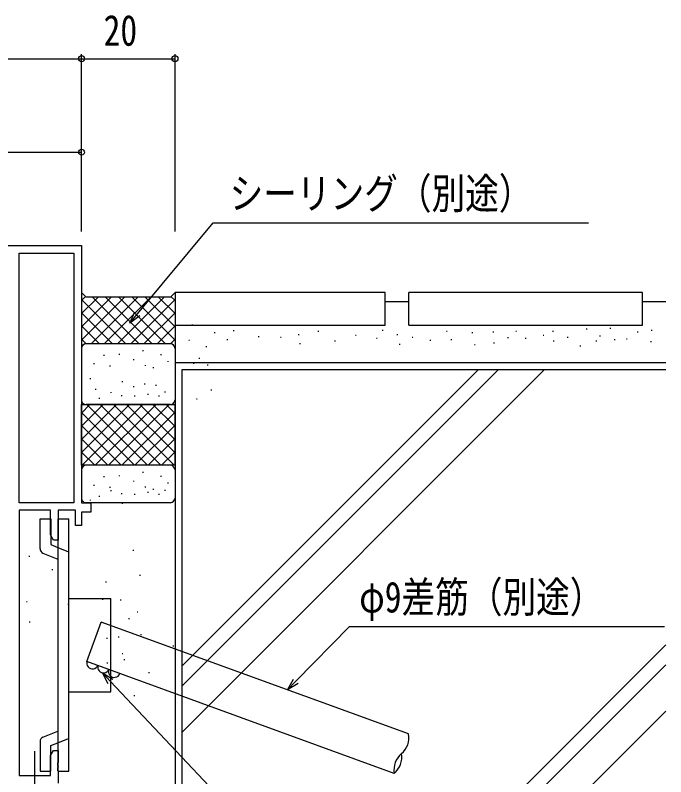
# Model space of a CAD drawing. Units: millimetres, scale not verified. Extents: x -1134 to 1133, y -806 to 806.
# Drawn here: x 794.7 to 933.9, y 224.1 to 387 of the extents above; entities that cross this region are included whole.
import ezdxf
from ezdxf.enums import TextEntityAlignment as Align

# ---------------------------------------------------------------- set-up
doc = ezdxf.new("R2010")
doc.units = ezdxf.units.MM
doc.header["$LTSCALE"] = 4
for name, color, linetype in [('0-2_YKK_11', 7, 'Continuous'), ('0-3_YKK_12', 2, 'Continuous'), ('0-4_YKK_13', 4, 'Continuous'), ('0-5_YKK_D', 6, 'Continuous'), ('0-7_YSS_K', 3, 'Continuous'), ('0-8_YSS_KE', 3, 'Continuous')]:
    doc.layers.add(name, color=color, linetype=linetype)
doc.styles.add('ＭＳ ゴシック', font='')
doc.styles.get('ＭＳ ゴシック').set_extended_font_data('MS Gothic')

msp = doc.modelspace()

# ---------------------------------------------------------------- linework, layer by layer
at = {"layer": '0-2_YKK_11'}
for points in [[(773.91, 337.702), (808.91, 337.702), (808.91, 282.702), (810.91, 282.702), (810.91, 280.702), (808.91, 280.702), (808.91, 277.802), (807.61, 277.802), (807.61, 281.072), (803.91, 281.072), (803.91, 274.702)], [(803.91, 274.702), (802.91, 274.702), (802.28, 275.792), (802.28, 281.072), (795.54, 281.072), (795.54, 224.332), (802.28, 224.332), (802.28, 228.611), (802.91, 229.702), (803.91, 229.702), (803.91, 227.16), (803.79, 226.977), (803.79, 226.427), (803.91, 226.244), (803.91, 226.16), (803.79, 225.977), (803.79, 225.427), (803.91, 225.244), (803.91, 222.702)]]:
    msp.add_lwpolyline(points, dxfattribs=at)
msp.add_lwpolyline([(807.28, 336.072), (807.28, 282.702), (795.54, 282.702), (795.54, 336.072)], close=True, dxfattribs=at)
at = {"layer": '0-3_YKK_12'}
msp.add_line((798.908, 217.559), (798.908, 229.543), dxfattribs=at)
at = {"layer": '0-4_YKK_13'}
for p, q in [((800.035, 272.854), (800.034, 279.231)), ((800.035, 279.231), (802.335, 279.231)), ((802.334, 279.231), (802.335, 273.731)), ((803.908, 279.231), (806.206, 279.232)), ((803.911, 225.231), (803.91, 279.231)), ((806.211, 225.232), (806.206, 279.231)), ((800.66, 271.927), (803.835, 270.645)), ((806.21, 262.232), (815.209, 262.232)), ((800.663, 232.536), (803.837, 233.819)), ((800.037, 231.609), (800.037, 225.232)), ((803.837, 231.338), (806.137, 232.268)), ((802.337, 230.732), (803.837, 231.338)), ((802.338, 225.232), (802.337, 230.732)), ((800.038, 225.232), (802.338, 225.232)), ((803.911, 225.231), (806.211, 225.232))]:
    msp.add_line(p, q, dxfattribs=at)
for points in [[(802.335, 273.731), (803.835, 273.125), (806.135, 272.196)], [(806.212, 242.232), (815.21, 242.232), (815.21, 262.232)]]:
    msp.add_lwpolyline(points, dxfattribs=at)
for centre, start, end in [((801.035, 272.854), 180.00437, 248.00217), ((801.037, 231.609), 112.00335, 180)]:
    msp.add_arc(centre, 1, start, end, dxfattribs=at)
at = {"layer": '0-5_YKK_D'}
for p, q in [((808.91, 340.702), (808.91, 378.702)), ((808.91, 340.702), (808.91, 378.702)), ((828.91, 340.702), (828.91, 378.702)), ((733.91, 377.702), (808.91, 377.702)), ((808.91, 377.702), (828.91, 377.702)), ((808.91, 340.702), (808.91, 358.702)), ((773.91, 357.702), (808.91, 357.702))]:
    msp.add_line(p, q, dxfattribs=at)
for points in [[(819.232, 321.145), (820.861, 323.106), (837.046, 342.598), (917.396, 342.598)], [(821.386, 322.67), (819.232, 321.145), (820.335, 323.543)], [(852.956, 242.674), (854.739, 244.497), (866.215, 256.233), (933.605, 256.233)], [(814.627, 243.971), (813.374, 246.296), (815.621, 244.909)], [(813.374, 246.296), (815.124, 244.44), (851.419, 205.945), (895.289, 205.945)], [(855.227, 244.019), (852.956, 242.674), (854.25, 244.975)]]:
    msp.add_lwpolyline(points, dxfattribs=at)
for centre in [(808.91, 377.702), (808.91, 377.702), (828.91, 377.702), (808.91, 357.702)]:
    msp.add_circle(centre, 0.637, dxfattribs=at)
at = {"layer": '0-7_YSS_K'}
for p, q in [((809.626, 326.701), (808.912, 325.987)), ((812.454, 326.701), (808.912, 323.159)), ((818.111, 326.701), (808.912, 317.502)), ((815.283, 326.701), (808.912, 320.33)), ((818.395, 316.701), (808.912, 326.185)), ((820.94, 326.701), (810.94, 316.701)), ((821.224, 316.701), (811.224, 326.701)), ((823.768, 326.701), (813.768, 316.701)), ((824.052, 316.701), (814.052, 326.701)), ((826.597, 326.701), (816.597, 316.701)), ((826.881, 316.701), (816.881, 326.701)), ((828.91, 326.187), (819.425, 316.701)), ((828.91, 317.5), (819.709, 326.701)), ((828.91, 320.329), (822.537, 326.701)), ((828.91, 323.157), (825.366, 326.701)), ((828.91, 325.985), (828.052, 326.843)), ((815.567, 316.701), (808.912, 323.357)), ((828.91, 323.358), (822.253, 316.701)), ((812.738, 316.701), (808.912, 320.528)), ((828.91, 320.53), (825.082, 316.701)), ((828.91, 320.702), (828.91, 304.7)), ((832.527, 320.741), (832.727, 320.741)), ((841.373, 319.516), (841.573, 319.516)), ((873.221, 319.652), (873.421, 319.652)), ((916.91, 319.924), (917.11, 319.924)), ((921.946, 320.06), (922.146, 320.06)), ((930.792, 319.652), (930.992, 319.652)), ((837.29, 319.107), (837.49, 319.107)), ((846.681, 318.291), (846.881, 318.291)), ((851.445, 318.155), (851.645, 318.155)), ((855.256, 318.699), (855.456, 318.699)), ((859.475, 319.38), (859.675, 319.38)), ((867.505, 318.563), (867.705, 318.563)), ((871.996, 317.882), (872.196, 317.882)), ((876.352, 318.699), (876.552, 318.699)), ((879.618, 318.155), (879.818, 318.155)), ((886.967, 319.38), (887.167, 319.38)), ((892.412, 319.107), (892.612, 319.107)), ((896.903, 319.243), (897.103, 319.243)), ((900.033, 318.019), (900.233, 318.019)), ((901.803, 319.38), (902.003, 319.38)), ((903.844, 317.882), (904.044, 317.882)), ((907.655, 318.563), (907.855, 318.563)), ((909.696, 319.38), (909.896, 319.38)), ((912.827, 318.155), (913.027, 318.155)), ((919.768, 318.427), (919.968, 318.427)), ((927.798, 319.243), (927.998, 319.243)), ((809.91, 316.701), (808.912, 317.7)), ((827.91, 316.704), (809.908, 316.704)), ((828.91, 317.701), (827.91, 316.701)), ((831.846, 317.474), (832.046, 317.474)), ((840.012, 317.61), (840.212, 317.61)), ((855.528, 316.794), (855.728, 316.794)), ((863.014, 317.338), (863.214, 317.338)), ((876.896, 316.658), (877.096, 316.658)), ((883.429, 317.474), (883.629, 317.474)), ((887.92, 317.61), (888.12, 317.61)), ((892.956, 316.521), (893.156, 316.521)), ((897.039, 316.93), (897.239, 316.93)), ((909.833, 317.338), (910.033, 317.338)), ((915.549, 316.249), (915.749, 316.249)), ((918.951, 317.338), (919.151, 317.338)), ((922.898, 317.61), (923.098, 317.61)), ((925.484, 317.746), (925.684, 317.746)), ((930.656, 317.202), (930.856, 317.202)), ((808.908, 315.704), (808.908, 304.7)), ((816.962, 314.549), (816.962, 314.349)), ((822.028, 315.313), (822.028, 315.113)), ((835.521, 316.113), (835.721, 316.113)), ((813.712, 314.358), (813.712, 314.158)), ((820.021, 313.402), (820.021, 313.202)), ((825.852, 314.453), (825.852, 314.253)), ((827.381, 313.019), (827.381, 312.819)), ((834.024, 313.663), (834.224, 313.663)), ((811.519, 312.541), (811.519, 312.341)), ((814.955, 312.063), (814.954, 311.863)), ((822.506, 312.159), (822.506, 311.959)), ((824.227, 311.681), (824.227, 311.481)), ((832.799, 312.574), (832.999, 312.574)), ((835.793, 312.166), (835.993, 312.166)), ((830.41, 247.759), (893.853, 311.202)), ((830.41, 243.517), (898.096, 311.202)), ((830.41, 233.617), (907.995, 311.202)), ((830.41, 311.202), (933.911, 311.202)), ((830.41, 134.202), (830.41, 311.202)), ((810.754, 309.342), (810.754, 309.142)), ((817.631, 308.673), (817.631, 308.473)), ((822.411, 308.195), (822.411, 307.995)), ((811.901, 307.048), (811.901, 306.848)), ((815.146, 306.379), (815.146, 306.179)), ((820.021, 307.621), (820.021, 307.421)), ((824.8, 307.908), (824.8, 307.708)), ((826.712, 306.474), (826.712, 306.274)), ((836.61, 306.858), (836.81, 306.858)), ((812.666, 305.136), (812.666, 304.936)), ((817.44, 305.709), (817.44, 305.509)), ((820.212, 305.614), (820.212, 305.414)), ((823.08, 305.996), (823.08, 305.796)), ((825.469, 305.614), (825.469, 305.414)), ((833.48, 304.953), (833.68, 304.953)), ((810.719, 303.704), (808.91, 301.894)), ((813.548, 303.704), (808.91, 299.066)), ((816.376, 303.704), (808.91, 296.237)), ((819.205, 303.704), (808.91, 293.409)), ((808.91, 303.704), (828.91, 303.704)), ((822.033, 303.704), (809.033, 290.704)), ((827.91, 303.704), (809.908, 303.704)), ((810.058, 303.704), (823.058, 290.704)), ((824.862, 303.704), (811.862, 290.704)), ((812.887, 303.704), (825.887, 290.704)), ((827.69, 303.704), (814.69, 290.704)), ((815.715, 303.704), (828.715, 290.704)), ((818.544, 303.704), (828.91, 293.337)), ((821.372, 303.704), (828.91, 296.166)), ((824.2, 303.704), (828.91, 298.994)), ((827.029, 303.704), (828.91, 301.823)), ((828.91, 290.704), (828.91, 303.704)), ((808.91, 302.024), (820.23, 290.704)), ((828.91, 302.095), (817.518, 290.704)), ((808.91, 299.195), (817.401, 290.704)), ((828.91, 299.267), (820.347, 290.704)), ((808.91, 296.367), (814.573, 290.704)), ((828.91, 296.438), (823.175, 290.704)), ((808.91, 293.539), (811.745, 290.704)), ((828.91, 293.61), (826.004, 290.704)), ((828.91, 294.705), (828.91, 283.701)), ((808.91, 290.71), (808.916, 290.704)), ((827.91, 290.704), (809.908, 290.704)), ((808.908, 289.704), (808.908, 283.701)), ((816.962, 288.549), (816.962, 288.349)), ((822.028, 289.313), (822.028, 289.113)), ((825.852, 288.453), (825.852, 288.253)), ((813.712, 288.358), (813.712, 288.158)), ((820.021, 287.402), (820.021, 287.202)), ((827.381, 287.019), (827.381, 286.819)), ((811.519, 286.541), (811.519, 286.341)), ((814.954, 286.063), (814.954, 285.863)), ((815.146, 285.38), (815.146, 285.18)), ((822.506, 286.159), (822.506, 285.959)), ((824.227, 285.681), (824.227, 285.481)), ((826.712, 285.475), (826.712, 285.275)), ((812.666, 284.137), (812.666, 283.937)), ((817.44, 284.71), (817.44, 284.51)), ((820.212, 284.615), (820.212, 284.415)), ((823.08, 284.997), (823.08, 284.797)), ((825.469, 284.615), (825.469, 284.415)), ((827.91, 282.701), (809.908, 282.701)), ((810.754, 283.342), (810.754, 283.142)), ((817.631, 282.673), (817.631, 282.473)), ((819.901, 272.551), (820.101, 272.551)), ((797.616, 271.24), (797.816, 271.24)), ((802.557, 268.417), (802.757, 268.417)), ((814.052, 265.795), (814.252, 265.795)), ((821.313, 267.207), (821.513, 267.207)), ((797.111, 261.56), (797.311, 261.56)), ((805.985, 260.955), (806.185, 260.955)), ((813.347, 262.064), (813.547, 262.064)), ((817.156, 261.95), (817.356, 261.95)), ((820.786, 259.328), (820.986, 259.328)), ((818.994, 257.929), (819.194, 257.929)), ((797.716, 257.224), (797.916, 257.224)), ((810.047, 248.714), (813.126, 257.171)), ((878.898, 233.231), (813.122, 257.172)), ((821.515, 254.501), (821.715, 254.501)), ((814.254, 253.694), (814.454, 253.694)), ((816.752, 253.983), (816.952, 253.983)), ((828.472, 252.081), (828.672, 252.081)), ((830.41, 148.764), (933.911, 252.265)), ((817.582, 250.467), (817.782, 250.467)), ((875.82, 224.774), (810.044, 248.715)), ((814.332, 248.437), (814.532, 248.437)), ((817.962, 249.143), (818.162, 249.143)), ((830.41, 144.522), (933.911, 248.022)), ((823.229, 246.333), (823.429, 246.333)), ((820.08, 241.479), (820.28, 241.479)), ((830.41, 134.622), (933.911, 238.123))]:
    msp.add_line(p, q, dxfattribs=at)
msp.add_lwpolyline([(828.91, 290.704), (808.91, 290.704), (808.91, 303.704)], dxfattribs=at)
for centre, radius, start, end in [((809.908, 315.704), 1, 89.99988, 179.99988), ((827.91, 315.704), 1, 359.99988, 89.99988), ((809.908, 304.7), 1, 179.99988, 269.99988), ((827.91, 304.7), 1, 269.99988, 359.99988), ((809.908, 289.704), 1, 89.99988, 179.99988), ((827.91, 289.704), 1, 359.99988, 89.99988), ((809.908, 283.701), 1, 179.99988, 269.99988), ((827.91, 283.701), 1, 269.99988, 359.99988), ((811.259, 248.389), 1.25, 159.99411, 339.99429), ((813.608, 247.534), 1.25, 159.99411, 339.99429), ((815.921, 246.576), 1.25, 159.99982, 340), ((874.467, 232.45), 4.5, 310.00002, 9.99998), ((880.252, 225.556), 4.5, 129.99998, 190.00002), ((872.928, 228.221), 4.5, 309.99998, 10.00002)]:
    msp.add_arc(centre, radius, start, end, dxfattribs=at)
at = {"layer": '0-8_YSS_KE'}
for p, q in [((808.912, 327.701), (809.912, 326.701)), ((828.91, 327.701), (827.91, 326.701)), ((873.91, 327.702), (828.91, 327.702)), ((828.91, 327.702), (828.91, 320.702)), ((873.91, 320.702), (873.91, 327.702)), ((928.911, 327.702), (878.91, 327.702)), ((878.91, 320.702), (878.91, 327.702)), ((928.911, 320.702), (928.911, 327.702)), ((827.91, 326.701), (809.912, 326.701)), ((878.91, 325.702), (873.91, 325.702)), ((933.911, 325.702), (928.911, 325.702)), ((828.91, 320.702), (873.91, 320.702)), ((878.91, 320.702), (928.911, 320.702)), ((828.91, 312.702), (933.911, 312.702)), ((828.91, 312.702), (828.91, 132.702))]:
    msp.add_line(p, q, dxfattribs=at)

# ---------------------------------------------------------------- texts
at = {"layer": '0-5_YKK_D', "style": 'ＭＳ ゴシック', "width": 0.8}
for s, p in [('20', (813.63, 378.502)), ('シーリング（別途）', (840.596, 343.598)), ('φ9差筋（別途）', (868.325, 257.233))]:
    msp.add_text(s, height=6.598, dxfattribs=at).set_placement(p, align=Align.BOTTOM_LEFT)

doc.saveas('drawing.dxf')
